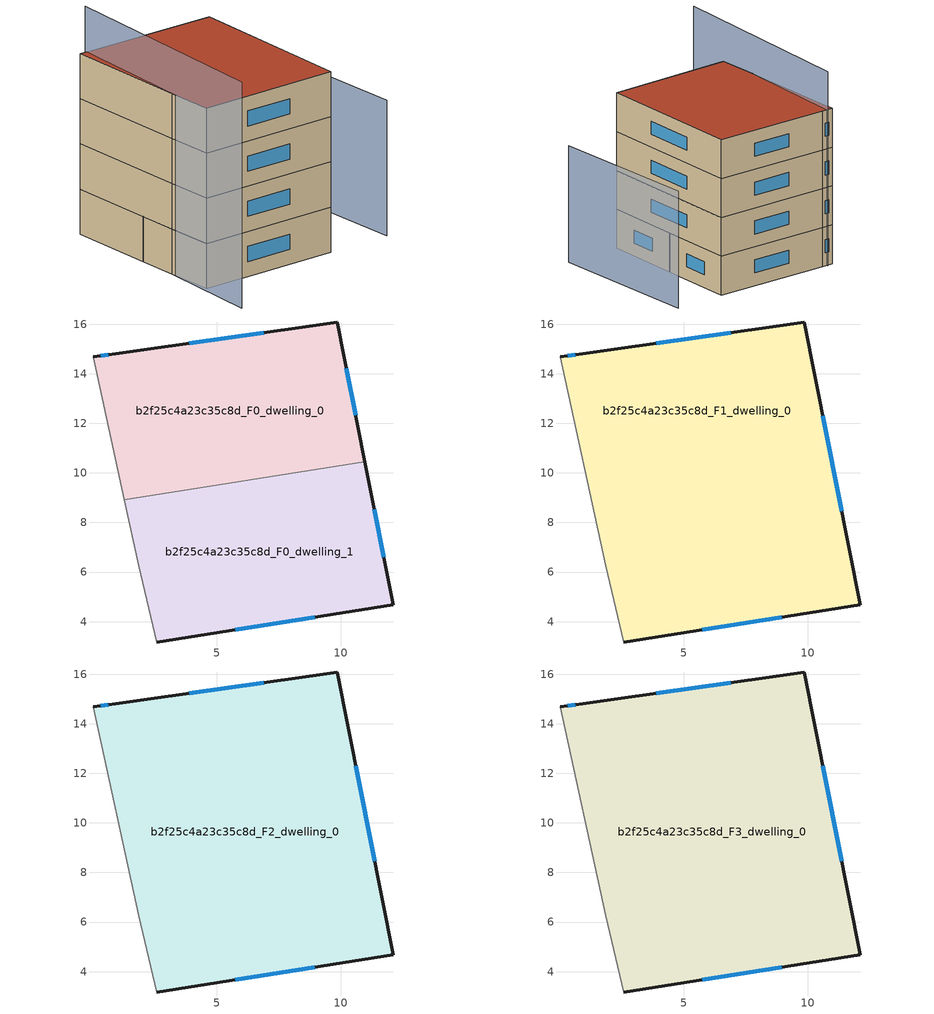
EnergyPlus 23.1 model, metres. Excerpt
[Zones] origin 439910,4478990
b2f25c4a23c35c8d_F0_dwelling_0
 floor ground (EU_floor_Construction): 9.86,16.09 10.98,10.45 1.27,8.93 0.02,14.68 0.93,14.8 z0
 wall outside (EU_wall_Construction): 10.98,10.45 9.86,16.09 0.93,14.8 0.02,14.68 z0:3
 wall adiabatic (EU_wall_Construction): 0.02,14.68 1.27,8.93 z0:3
 wall to b2f25c4a23c35c8d_F0_dwelling_1 (EU_wall_Construction): 1.27,8.93 10.98,10.45 z0:3
 window (EU_Window_Construction): 0.63,14.76 0.32,14.72 / 6.9,15.66 3.89,15.23 / 10.61,12.32 10.23,14.22 z0.99:2.01
b2f25c4a23c35c8d_F0_dwelling_1
 floor ground (EU_floor_Construction): 10.98,10.45 12.12,4.68 2.58,3.18 1.86,6.25 1.27,8.93 z0
 wall outside (EU_wall_Construction): 2.58,3.18 12.12,4.68 10.98,10.45 z0:3
 wall adiabatic (EU_wall_Construction): 1.27,8.93 1.86,6.25 2.58,3.18 z0:3
 window (EU_Window_Construction): 11.74,6.59 11.36,8.54 / 5.74,3.68 8.96,4.18 z0.99:2.01
b2f25c4a23c35c8d_F1_dwelling_0
 floor to b2f25c4a23c35c8d_F0_dwelling_0 (EU_floor_Construction): 9.86,16.09 10.98,10.45 1.27,8.93 0.02,14.68 0.93,14.8 z3
 floor to b2f25c4a23c35c8d_F0_dwelling_1 (EU_floor_Construction): 10.98,10.45 12.12,4.68 2.58,3.18 1.86,6.25 1.27,8.93 z3
 wall outside (EU_wall_Construction): 2.58,3.18 12.12,4.68 9.86,16.09 0.93,14.8 0.02,14.68 z3:6
 wall adiabatic (EU_wall_Construction): 0.02,14.68 1.86,6.25 2.58,3.18 z3:6
 window (EU_Window_Construction): 0.63,14.76 0.32,14.72 / 6.9,15.66 3.89,15.23 / 11.37,8.46 10.61,12.31 / 5.74,3.68 8.96,4.18 z3.99:5.01
b2f25c4a23c35c8d_F2_dwelling_0
 floor to b2f25c4a23c35c8d_F1_dwelling_0 (EU_floor_Construction): 9.86,16.09 12.12,4.68 2.58,3.18 1.86,6.25 0.02,14.68 0.93,14.8 z6
 wall outside (EU_wall_Construction): 2.58,3.18 12.12,4.68 9.86,16.09 0.93,14.8 0.02,14.68 z6:9
 wall adiabatic (EU_wall_Construction): 0.02,14.68 1.86,6.25 2.58,3.18 z6:9
 window (EU_Window_Construction): 0.63,14.76 0.32,14.72 / 6.9,15.66 3.89,15.23 / 11.37,8.46 10.61,12.31 / 5.74,3.68 8.96,4.18 z6.99:8.01
b2f25c4a23c35c8d_F3_dwelling_0
 floor to b2f25c4a23c35c8d_F2_dwelling_0 (EU_floor_Construction): 9.86,16.09 12.12,4.68 2.58,3.18 1.86,6.25 0.02,14.68 0.93,14.8 z9
 wall outside (EU_wall_Construction): 2.58,3.18 12.12,4.68 9.86,16.09 0.93,14.8 0.02,14.68 z9:12
 wall adiabatic (EU_wall_Construction): 0.02,14.68 1.86,6.25 2.58,3.18 z9:12
 window (EU_Window_Construction): 0.63,14.76 0.32,14.72 / 6.9,15.66 3.89,15.23 / 11.37,8.46 10.61,12.31 / 5.74,3.68 8.96,4.18 z9.99:11.01
 roof outside (EU_roof_Construction): 12.12,4.68 9.86,16.09 0.93,14.8 0.02,14.68 1.86,6.25 2.58,3.18 z12
shading: 0.5,14.88 2.94,-0.61 z0:15; 16.43,5.38 13.7,16.7 z0:9
[Building]
EU S2 Campaign: North Axis=0; Terrain=City; Solar Distribution=FullExterior
[Site:Location]
Madrid: Latitude=40.5; Longitude=-3.5; Time Zone=1; Elevation=609
[SizingPeriod:WeatherFileDays]
AnnualSizingPeriod: Begin Month=1; Begin Day of Month=1; End Month=12; End Day of Month=31; Day of Week for Start Day=Monday; Use Weather File Daylight Saving Period=No; Use Weather File Rain and Snow Indicators=No
[MATERIAL]
EU_InternalMass_Material: Roughness=MediumRough; Thickness=0.1; Conductivity=1; Density=1800; Specific Heat=900; Thermal Absorptance=0.9; Solar Absorptance=0.7; Visible Absorptance=0.7
[MATERIAL:NOMASS] Roughness=MediumRough; Thermal Absorptance=0.9; Solar Absorptance=0.7; Visible Absorptance=0.7
Name | Thermal Resistance
EU_wall_NoMass | 0.609216
EU_roof_NoMass | 0.513268
EU_floor_NoMass | 0.568163
[WINDOWMATERIAL:SIMPLEGLAZINGSYSTEM]
EU_Window_SimpleGlazing: UFactor=5.50606; Solar Heat Gain Coefficient=0.85; Visible Transmittance=0.85
[CONSTRUCTION]
EU_wall_Construction: EU_wall_NoMass
EU_roof_Construction: EU_roof_NoMass
EU_floor_Construction: EU_floor_NoMass
EU_InternalMass_Construction: EU_InternalMass_Material
EU_Window_Construction: EU_Window_SimpleGlazing
[ZONE] Type=1; Multiplier=1; Ceiling Height=autocalculate; Floor Area=autocalculate; Part of Total Floor Area=Yes
Name | Volume
b2f25c4a23c35c8d_F0_dwelling_0 | 172.032
b2f25c4a23c35c8d_F1_dwelling_0 | 344.058
b2f25c4a23c35c8d_F2_dwelling_0; b2f25c4a23c35c8d_F3_dwelling_0 | 344.062
b2f25c4a23c35c8d_F0_dwelling_1 | 172.027
[INTERNALMASS] Construction=EU_InternalMass_Construction
Name | Zone or ZoneList | Surface Area
b2f25c4a23c35c8d_F0_dwelling_0_EU_InternalMass | b2f25c4a23c35c8d_F0_dwelling_0 | 57.3441
b2f25c4a23c35c8d_F0_dwelling_1_EU_InternalMass | b2f25c4a23c35c8d_F0_dwelling_1 | 57.3422
b2f25c4a23c35c8d_F1_dwelling_0_EU_InternalMass | b2f25c4a23c35c8d_F1_dwelling_0 | 114.687
b2f25c4a23c35c8d_F2_dwelling_0_EU_InternalMass | b2f25c4a23c35c8d_F2_dwelling_0 | 114.687
b2f25c4a23c35c8d_F3_dwelling_0_EU_InternalMass | b2f25c4a23c35c8d_F3_dwelling_0 | 114.687
[OTHEREQUIPMENT] Fuel Type=Electricity; Design Level Calculation Method=Watts/Area; Power per Zone Floor Area=1; Fraction Latent=0; Fraction Radiant=0; Fraction Lost=0; Carbon Dioxide Generation Rate=0; EndUse Subcategory=EU_Step8_InternalGains
Name | Zone or ZoneList or Space or SpaceList | Schedule
EU_Step8_InternalGain_b2f25c4a23c35c8d_F0_dwelling_0_f000 | b2f25c4a23c35c8d_F0_dwelling_0 | EU_Step8_GainSchedule_b2f25c4a23c35c8d_F0_dwelling_0_f000
EU_Step8_InternalGain_b2f25c4a23c35c8d_F0_dwelling_1_f000 | b2f25c4a23c35c8d_F0_dwelling_1 | EU_Step8_GainSchedule_b2f25c4a23c35c8d_F0_dwelling_1_f000
EU_Step8_InternalGain_b2f25c4a23c35c8d_F1_dwelling_0_f000 | b2f25c4a23c35c8d_F1_dwelling_0 | EU_Step8_GainSchedule_b2f25c4a23c35c8d_F1_dwelling_0_f000
EU_Step8_InternalGain_b2f25c4a23c35c8d_F2_dwelling_0_f000 | b2f25c4a23c35c8d_F2_dwelling_0 | EU_Step8_GainSchedule_b2f25c4a23c35c8d_F2_dwelling_0_f000
EU_Step8_InternalGain_b2f25c4a23c35c8d_F3_dwelling_0_f000 | b2f25c4a23c35c8d_F3_dwelling_0 | EU_Step8_GainSchedule_b2f25c4a23c35c8d_F3_dwelling_0_f000
[ZONEVENTILATION:DESIGNFLOWRATE] Schedule=EU_AlwaysOn; Design Flow Rate Calculation Method=AirChanges/Hour; Air Changes per Hour=0.752966; Ventilation Type=Natural; Fan Pressure Rise=0; Fan Total Efficiency=1; Constant Term Coefficient=1; Temperature Term Coefficient=0; Velocity Term Coefficient=0; Velocity Squared Term Coefficient=0; Minimum Indoor Temperature=-100; Maximum Indoor Temperature=100; Delta Temperature=-100; Minimum Outdoor Temperature=-100; Maximum Outdoor Temperature=100; Maximum Wind Speed=40
Name | Zone or ZoneList or Space or SpaceList
EU_ConstantAir_b2f25c4a23c35c8d_F0_dwelling_0 | b2f25c4a23c35c8d_F0_dwelling_0
EU_ConstantAir_b2f25c4a23c35c8d_F0_dwelling_1 | b2f25c4a23c35c8d_F0_dwelling_1
EU_ConstantAir_b2f25c4a23c35c8d_F1_dwelling_0 | b2f25c4a23c35c8d_F1_dwelling_0
EU_ConstantAir_b2f25c4a23c35c8d_F2_dwelling_0 | b2f25c4a23c35c8d_F2_dwelling_0
EU_ConstantAir_b2f25c4a23c35c8d_F3_dwelling_0 | b2f25c4a23c35c8d_F3_dwelling_0
[HVACTEMPLATE:THERMOSTAT] Constant Heating Setpoint=20; Constant Cooling Setpoint=50
EU_HeatOnly_b2f25c4a23c35c8d_F0_dwelling_0; EU_HeatOnly_b2f25c4a23c35c8d_F0_dwelling_1; EU_HeatOnly_b2f25c4a23c35c8d_F1_dwelling_0; EU_HeatOnly_b2f25c4a23c35c8d_F2_dwelling_0; EU_HeatOnly_b2f25c4a23c35c8d_F3_dwelling_0
[HVACTEMPLATE:ZONE:IDEALLOADSAIRSYSTEM] System Availability Schedule=EU_AlwaysOn; Maximum Heating Supply Air Temperature=50; Minimum Cooling Supply Air Temperature=13; Maximum Heating Supply Air Humidity Ratio=0.0156; Minimum Cooling Supply Air Humidity Ratio=0.0077; Heating Limit=NoLimit; Cooling Limit=NoLimit; Heating Availability Schedule=EU_AlwaysOn; Cooling Availability Schedule=EU_CoolingOff; Dehumidification Control Type=ConstantSensibleHeatRatio; Cooling Sensible Heat Ratio=0.7; Dehumidification Setpoint=60; Humidification Control Type=None; Humidification Setpoint=30; Outdoor Air Method=None; Outdoor Air Flow Rate per Person=0.00944; Outdoor Air Flow Rate per Zone Floor Area=0; Outdoor Air Flow Rate per Zone=0; Demand Controlled Ventilation Type=None; Outdoor Air Economizer Type=NoEconomizer; Heat Recovery Type=None; Sensible Heat Recovery Effectiveness=0.7; Latent Heat Recovery Effectiveness=0.65
Name | Template Thermostat
b2f25c4a23c35c8d_F0_dwelling_0 | EU_HeatOnly_b2f25c4a23c35c8d_F0_dwelling_0
b2f25c4a23c35c8d_F0_dwelling_1 | EU_HeatOnly_b2f25c4a23c35c8d_F0_dwelling_1
b2f25c4a23c35c8d_F1_dwelling_0 | EU_HeatOnly_b2f25c4a23c35c8d_F1_dwelling_0
b2f25c4a23c35c8d_F2_dwelling_0 | EU_HeatOnly_b2f25c4a23c35c8d_F2_dwelling_0
b2f25c4a23c35c8d_F3_dwelling_0 | EU_HeatOnly_b2f25c4a23c35c8d_F3_dwelling_0
[SIZING:ZONE] Zone Cooling Design Supply Air Temperature Input Method=SupplyAirTemperature; Zone Cooling Design Supply Air Temperature=13; Zone Heating Design Supply Air Temperature Input Method=SupplyAirTemperature; Zone Heating Design Supply Air Temperature=50; Zone Cooling Design Supply Air Humidity Ratio=0.008; Zone Heating Design Supply Air Humidity Ratio=0.008; Cooling Design Air Flow Method=DesignDay; Cooling Design Air Flow Rate=0; Cooling Minimum Air Flow per Zone Floor Area=0.000762; Cooling Minimum Air Flow=0; Cooling Minimum Air Flow Fraction=0.2; Heating Design Air Flow Method=DesignDay; Heating Design Air Flow Rate=0; Heating Maximum Air Flow per Zone Floor Area=0.002032; Heating Maximum Air Flow=0.141576; Heating Maximum Air Flow Fraction=0.3; Account for Dedicated Outdoor Air System=No; Dedicated Outdoor Air System Control Strategy=NeutralSupplyAir; Dedicated Outdoor Air Low Setpoint Temperature for Design=autosize; Dedicated Outdoor Air High Setpoint Temperature for Design=autosize; Zone Load Sizing Method=Sensible Load Only No Latent Load; Zone Latent Cooling Design Supply Air Humidity Ratio Input Method=HumidityRatioDifference; Zone Cooling Design Supply Air Humidity Ratio Difference=0.005; Zone Latent Heating Design Supply Air Humidity Ratio Input Method=HumidityRatioDifference; Zone Humidification Design Supply Air Humidity Ratio Difference=0.005
b2f25c4a23c35c8d_F0_dwelling_0; b2f25c4a23c35c8d_F0_dwelling_1; b2f25c4a23c35c8d_F1_dwelling_0; b2f25c4a23c35c8d_F2_dwelling_0; b2f25c4a23c35c8d_F3_dwelling_0
[SCHEDULE:CONSTANT]
Name | Hourly Value
EU_AlwaysOn | 1
EU_CoolingOff | 0
[SCHEDULE:FILE] Column Number=1; Rows to Skip at Top=0; Number of Hours of Data=8760; Column Separator=Comma; Interpolate to Timestep=No; Minutes per Item=60; Adjust Schedule for Daylight Savings=Yes
Name | File
EU_Step8_GainSchedule_b2f25c4a23c35c8d_F0_dwelling_0_f000 | ../../schedules/b2f25c4a23c35c8d/b2f25c4a23c35c8d_F0_dwelling_0_f000_gain.csv
EU_Step8_GainSchedule_b2f25c4a23c35c8d_F0_dwelling_1_f000 | ../../schedules/b2f25c4a23c35c8d/b2f25c4a23c35c8d_F0_dwelling_1_f000_gain.csv
EU_Step8_GainSchedule_b2f25c4a23c35c8d_F1_dwelling_0_f000 | ../../schedules/b2f25c4a23c35c8d/b2f25c4a23c35c8d_F1_dwelling_0_f000_gain.csv
EU_Step8_GainSchedule_b2f25c4a23c35c8d_F2_dwelling_0_f000 | ../../schedules/b2f25c4a23c35c8d/b2f25c4a23c35c8d_F2_dwelling_0_f000_gain.csv
EU_Step8_GainSchedule_b2f25c4a23c35c8d_F3_dwelling_0_f000 | ../../schedules/b2f25c4a23c35c8d/b2f25c4a23c35c8d_F3_dwelling_0_f000_gain.csv
